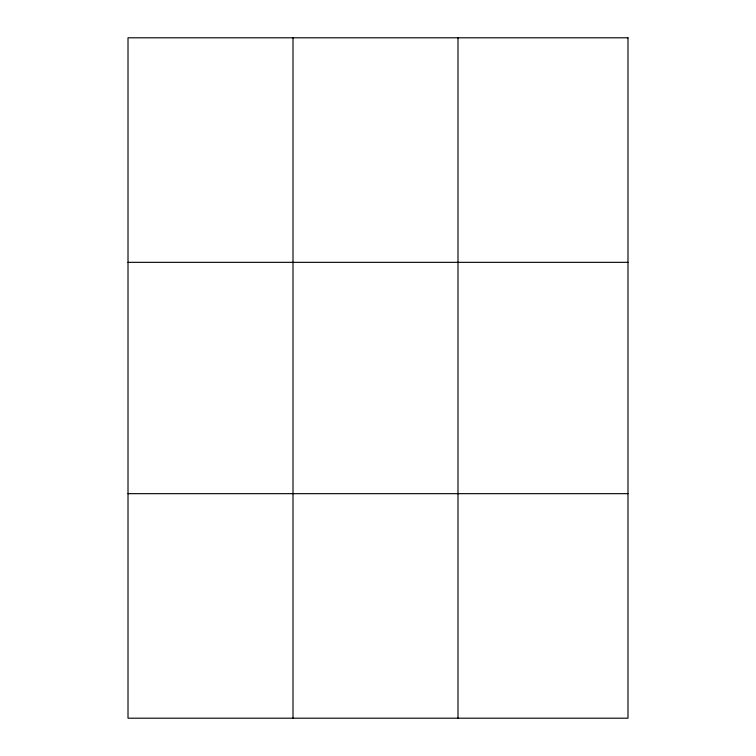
<?xml version="1.0" encoding="UTF-8"?>
<svg xmlns="http://www.w3.org/2000/svg" width="756" height="756" viewBox="0 0 756 756"><rect width="100%" height="100%" fill="white"/><g stroke="black" fill="none" stroke-linecap="round" stroke-linejoin="round"><path stroke-width="1.13" d="M293.007 718.2L293.007 37.8M457.994 718.2L457.994 37.8M128.01 262.332L627.99 262.332M128.01 493.668L627.99 493.668M627.99 37.8L627.99 718.2L128.01 718.2L128.01 37.8L627.99 37.8"/></g></svg>
